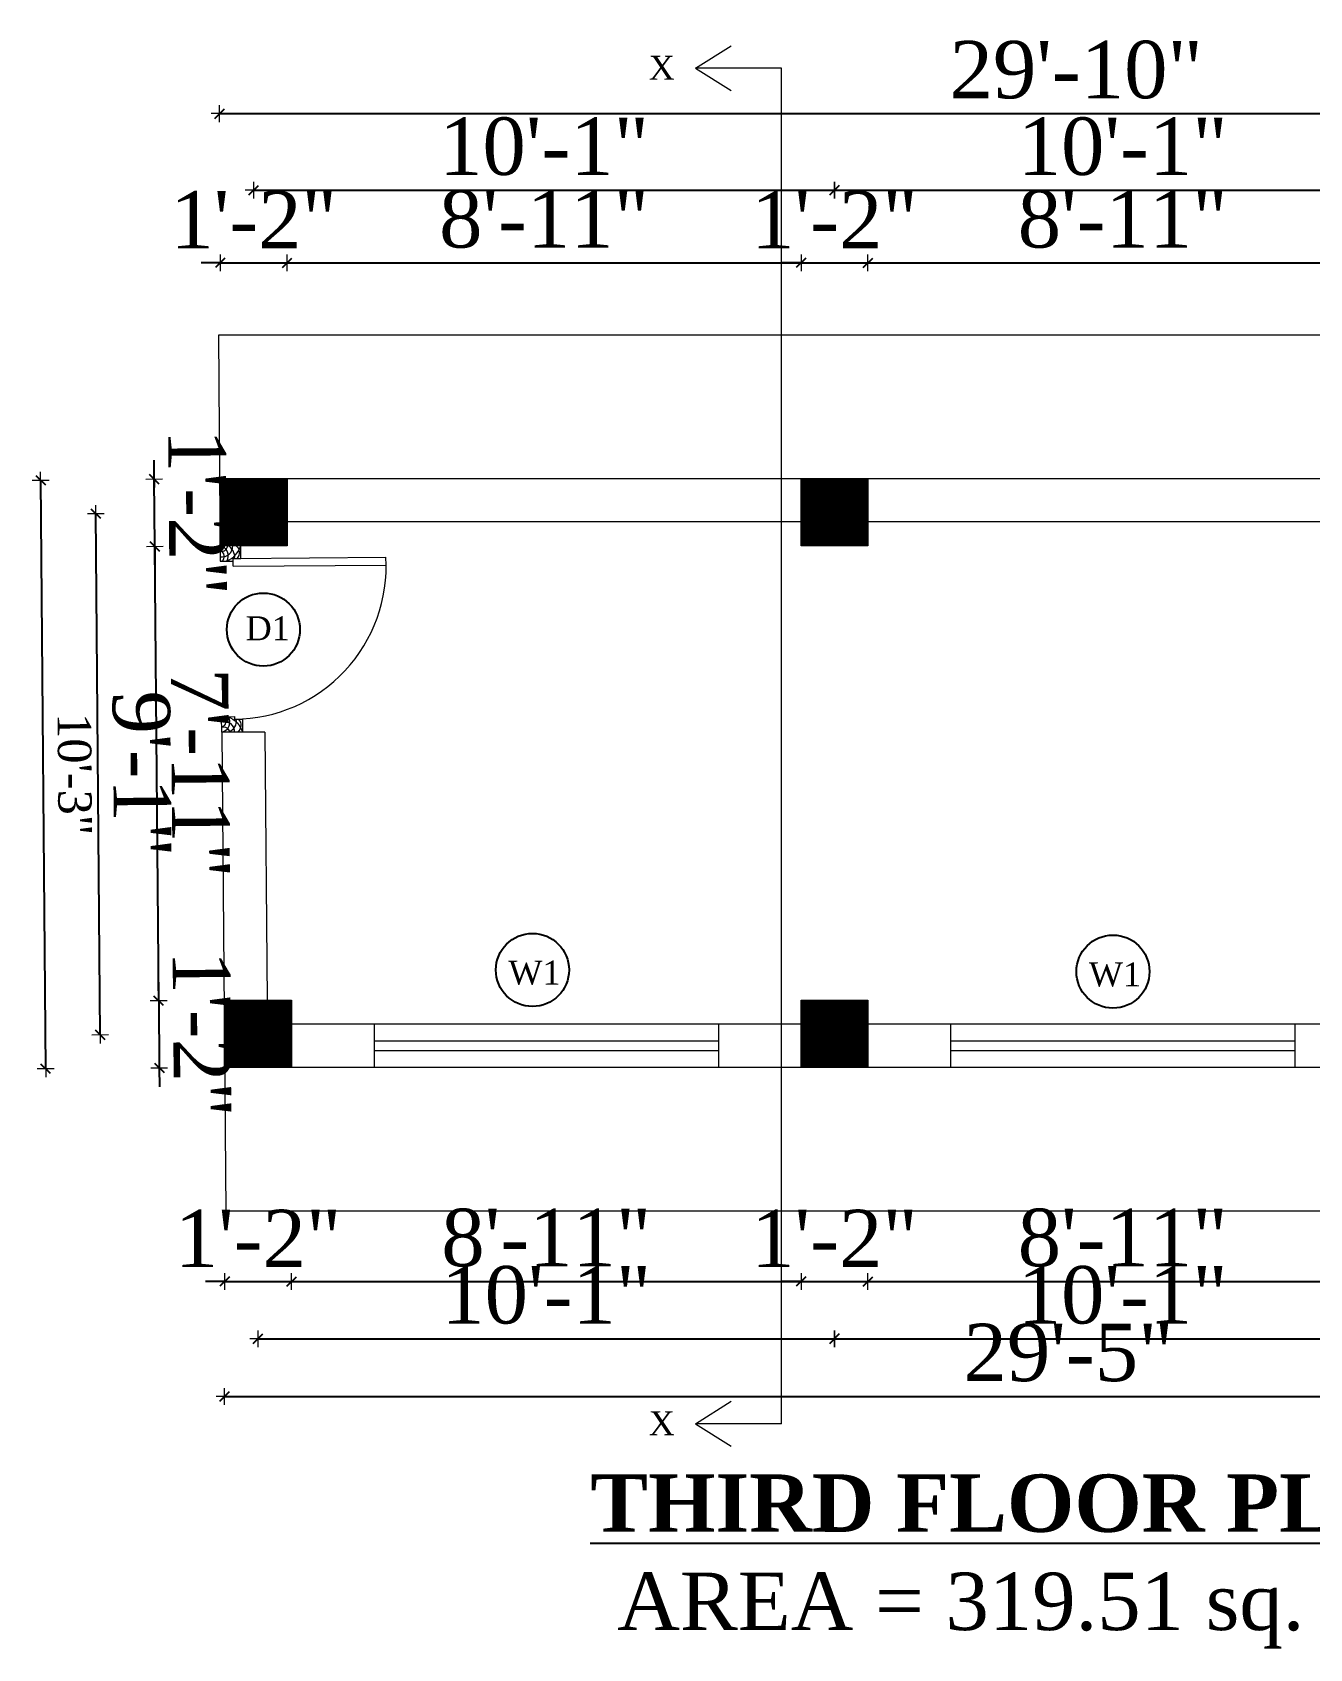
# Model space of a CAD drawing. Header units: inches. Extents: x 4069 to 291496, y -47643 to 12535.
# Drawn here: x 22660 to 22927.1, y 957.8 to 1295.6 of the extents above; entities that cross this region are included whole.
import ezdxf

# ---------------------------------------------------------------- set-up
doc = ezdxf.new("R2010")
doc.units = ezdxf.units.IN
doc.header["$LTSCALE"] = 5
doc.header["$MEASUREMENT"] = 0
for name, color, linetype, lineweight in [('A-WALL', 7, 'Continuous', 9), ('Dimension', 7, 'Continuous', 18), ('DOOR', 62, 'Continuous', 0)]:
    doc.layers.add(name, color=color, linetype=linetype, lineweight=lineweight)
doc.layers.add('dim line', color=7, linetype='Continuous', lineweight=15, true_color=0xfab2b2)
doc.layers.add('TEXT', color=6, linetype='Continuous')
doc.layers.add('WALL', color=7, linetype='Continuous')
doc.styles.add('ordinary', font='times.ttf')
doc.dimstyles.new('Copy of 96', dxfattribs={"dimtxt": 7, "dimasz": 4, "dimexe": 0.5, "dimexo": 0.5, "dimgap": 3, "dimtad": 1, "dimdec": 1, "dimzin": 11, "dimdsep": 46, "dimlunit": 4, "dimtxsty": 'ordinary', "dimblk": 'OBLIQUE', "dimcen": 0.09, "dimse1": 1, "dimse2": 1, "dimclrt": 6, "dimazin": 0, "dimtfac": 1, "dimtdec": 1, "dimtix": 1, "dimtmove": 2, "dimatfit": 3, "dimldrblk": 'leader', "dimfxl": 0.5, "dimfxlon": 1, "dimtolj": 1, "dimtzin": 0, "dimarcsym": 0})
pattern_1 = [(45, (-3420.15857, 4866.88996), (-0.08838834765, 0.08838834765), [])]

# ---------------------------------------------------------------- blocks, each defined once
blk = doc.blocks.new('A$C27B36B59')
at = {"layer": 'DOOR'}
for p, q in [((0, 4), (0, 0)), ((2.5, 4), (0, 4)), ((2.5, 2.5), (2.5, 4)), ((0, 0), (3, 0)), ((3, 2.5), (2.5, 2.5)), ((3, 0), (3, 2.5))]:
    blk.add_line(p, q, dxfattribs=at)
for centre, radius, start, end in [((-1.4, -0.54), 4.75, 22.1411, 72.838), ((1.34, 2.09), 1.64, 45.138, 144.8948), ((2.21, 0.3), 2.49, 83.3149, 152.658), ((0.13, 0.37), 2.05, 349.4875, 93.6805), ((1.96, -0.47), 2.01, 58.7447, 166.495), ((-0.06, 0.32), 1.13, 343.542, 86.947), ((2.08, -0.4), 1.17, 38.2816, 160.1519)]:
    blk.add_arc(centre, radius, start, end, dxfattribs=at)
blk = doc.blocks.new('D2')
at = {"layer": 'DOOR'}
for p, q in [((74473.95, 24047.59), (74473.95, 24018.09)), ((74473.95, 24047.59), (74475.45, 24047.59)), ((74475.45, 24047.59), (74475.45, 24018.13))]:
    blk.add_line(p, q, dxfattribs=at)
blk.add_arc((74473.95, 24047.59), 29.5, 180, 272.9146, dxfattribs=at)
at = {"layer": 'DOOR', "xscale": -1, "rotation": 180}
blk.add_blockref('A$C27B36B59', (74441.95, 24050.09), dxfattribs=at)
at = {"layer": 'DOOR', "rotation": 180}
blk.add_blockref('A$C27B36B59', (74477.95, 24050.09), dxfattribs=at)
blk = doc.blocks.new('oblique')
at = {"color": 0, "lineweight": -2}
blk.add_line((0.25, 0.25), (-0.25, -0.25), dxfattribs=at)
at = {"layer": 'dim line', "lineweight": 9}
for p, q in [((-0.4375, 0), (0.4375, 0)), ((0, 0.4375), (0, -0.4375))]:
    blk.add_line(p, q, dxfattribs=at)
blk = doc.blocks.new('*D149')
at = {"layer": 'A-WALL', "color": 0, "lineweight": -2, "ltscale": 50, "transparency": 16777216}
for p, q in [((22700.23, 1034.51), (22696.23, 1034.51)), ((22700.23, 1034.51), (22714.23, 1034.51)), ((22714.23, 1034.51), (22718.23, 1034.51))]:
    blk.add_line(p, q, dxfattribs=at)
at = {"layer": 'Defpoints', "color": 0, "ltscale": 50, "transparency": 16777216}
for p in [(22700.23, 1079.29), (22714.23, 1079.29), (22714.23, 1034.51)]:
    blk.add_point(p, dxfattribs=at)
at = {"layer": 'A-WALL', "color": 0, "lineweight": -2, "ltscale": 50, "transparency": 16777216, "xscale": 4, "yscale": 4, "zscale": 4}
blk.add_blockref('oblique', (22700.23, 1034.51), dxfattribs=at)
at = {"layer": 'A-WALL', "color": 0, "lineweight": -2, "ltscale": 50, "transparency": 16777216, "xscale": 4, "yscale": 4, "zscale": 4, "rotation": 180}
blk.add_blockref('oblique', (22714.23, 1034.51), dxfattribs=at)
at = {"layer": 'A-WALL', "color": 6, "ltscale": 50, "transparency": 16777216, "insert": (22707.23, 1043.51), "char_height": 12, "attachment_point": 5, "style": 'ordinary'}
blk.add_mtext('\\A1;1\'-2"', dxfattribs=at)
blk = doc.blocks.new('_OBLIQUE')
at = {"color": 0, "linetype": 'ByBlock'}
blk.add_line((-0.5, -0.5), (0.5, 0.5), dxfattribs=at)
blk = doc.blocks.new('leader')
at = {"layer": 'Dimension'}
for p, q in [((0, -4.328), (0, 4.328)), ((-4.424, 0), (4.424, 0))]:
    blk.add_line(p, q, dxfattribs=at)
blk = doc.blocks.new('*D150')
at = {"layer": 'A-WALL', "color": 0, "lineweight": -2, "ltscale": 5, "transparency": 16777216}
blk.add_line((22714.23, 1034.51), (22820.73, 1034.51), dxfattribs=at)
at = {"layer": 'Defpoints', "color": 0, "ltscale": 5, "transparency": 16777216}
for p in [(22714.23, 1079.29), (22820.73, 1079.29), (22820.73, 1034.51)]:
    blk.add_point(p, dxfattribs=at)
at = {"layer": 'A-WALL', "color": 0, "lineweight": -2, "ltscale": 5, "transparency": 16777216, "xscale": 4, "yscale": 4, "zscale": 4, "rotation": 180}
blk.add_blockref('oblique', (22714.23, 1034.51), dxfattribs=at)
at = {"layer": 'A-WALL', "color": 0, "lineweight": -2, "ltscale": 5, "transparency": 16777216, "xscale": 4, "yscale": 4, "zscale": 4}
blk.add_blockref('oblique', (22820.73, 1034.51), dxfattribs=at)
at = {"layer": 'A-WALL', "color": 6, "ltscale": 5, "transparency": 16777216, "insert": (22767.48, 1043.61), "char_height": 12, "attachment_point": 5, "style": 'ordinary'}
blk.add_mtext('\\A1;8\'-11"', dxfattribs=at)
blk = doc.blocks.new('*D151')
at = {"layer": 'A-WALL', "color": 0, "lineweight": -2, "ltscale": 5, "transparency": 16777216}
for p, q in [((22820.73, 1034.51), (22816.73, 1034.51)), ((22820.73, 1034.51), (22834.73, 1034.51)), ((22834.73, 1034.51), (22838.73, 1034.51))]:
    blk.add_line(p, q, dxfattribs=at)
at = {"layer": 'Defpoints', "color": 0, "ltscale": 5, "transparency": 16777216}
for p in [(22820.73, 1079.29), (22834.73, 1079.29), (22834.73, 1034.51)]:
    blk.add_point(p, dxfattribs=at)
at = {"layer": 'A-WALL', "color": 0, "lineweight": -2, "ltscale": 5, "transparency": 16777216, "xscale": 4, "yscale": 4, "zscale": 4}
blk.add_blockref('oblique', (22820.73, 1034.51), dxfattribs=at)
at = {"layer": 'A-WALL', "color": 0, "lineweight": -2, "ltscale": 5, "transparency": 16777216, "xscale": 4, "yscale": 4, "zscale": 4, "rotation": 180}
blk.add_blockref('oblique', (22834.73, 1034.51), dxfattribs=at)
at = {"layer": 'A-WALL', "color": 6, "ltscale": 5, "transparency": 16777216, "insert": (22827.73, 1043.51), "char_height": 12, "attachment_point": 5, "style": 'ordinary'}
blk.add_mtext('\\A1;1\'-2"', dxfattribs=at)
blk = doc.blocks.new('*D152')
at = {"layer": 'A-WALL', "color": 0, "lineweight": -2, "ltscale": 5, "transparency": 16777216}
blk.add_line((22834.73, 1034.51), (22941.23, 1034.51), dxfattribs=at)
at = {"layer": 'Defpoints', "color": 0, "ltscale": 5, "transparency": 16777216}
for p in [(22834.73, 1079.29), (22941.23, 1079.29), (22941.23, 1034.51)]:
    blk.add_point(p, dxfattribs=at)
at = {"layer": 'A-WALL', "color": 0, "lineweight": -2, "ltscale": 5, "transparency": 16777216, "xscale": 4, "yscale": 4, "zscale": 4, "rotation": 180}
blk.add_blockref('oblique', (22834.73, 1034.51), dxfattribs=at)
at = {"layer": 'A-WALL', "color": 0, "lineweight": -2, "ltscale": 5, "transparency": 16777216, "xscale": 4, "yscale": 4, "zscale": 4}
blk.add_blockref('oblique', (22941.23, 1034.51), dxfattribs=at)
at = {"layer": 'A-WALL', "color": 6, "ltscale": 5, "transparency": 16777216, "insert": (22887.98, 1043.61), "char_height": 12, "attachment_point": 5, "style": 'ordinary'}
blk.add_mtext('\\A1;8\'-11"', dxfattribs=at)
blk = doc.blocks.new('*D156')
at = {"layer": 'A-WALL', "color": 0, "lineweight": -2, "ltscale": 5, "transparency": 16777216}
blk.add_line((22707.23, 1022.54), (22827.73, 1022.54), dxfattribs=at)
at = {"layer": 'Defpoints', "color": 0, "ltscale": 5, "transparency": 16777216}
for p in [(22707.23, 1086.29), (22827.73, 1086.29), (22827.73, 1022.54)]:
    blk.add_point(p, dxfattribs=at)
at = {"layer": 'A-WALL', "color": 0, "lineweight": -2, "ltscale": 5, "transparency": 16777216, "xscale": 4, "yscale": 4, "zscale": 4, "rotation": 180}
blk.add_blockref('oblique', (22707.23, 1022.54), dxfattribs=at)
at = {"layer": 'A-WALL', "color": 0, "lineweight": -2, "ltscale": 5, "transparency": 16777216, "xscale": 4, "yscale": 4, "zscale": 4}
blk.add_blockref('oblique', (22827.73, 1022.54), dxfattribs=at)
at = {"layer": 'A-WALL', "color": 6, "ltscale": 5, "transparency": 16777216, "insert": (22767.48, 1031.64), "char_height": 12, "attachment_point": 5, "style": 'ordinary'}
blk.add_mtext('\\A1;10\'-1"', dxfattribs=at)
blk = doc.blocks.new('*D157')
at = {"layer": 'A-WALL', "color": 0, "lineweight": -2, "ltscale": 5, "transparency": 16777216}
blk.add_line((22827.73, 1022.54), (22948.23, 1022.54), dxfattribs=at)
at = {"layer": 'Defpoints', "color": 0, "ltscale": 5, "transparency": 16777216}
for p in [(22827.73, 1086.29), (22948.23, 1086.29), (22948.23, 1022.54)]:
    blk.add_point(p, dxfattribs=at)
at = {"layer": 'A-WALL', "color": 0, "lineweight": -2, "ltscale": 5, "transparency": 16777216, "xscale": 4, "yscale": 4, "zscale": 4, "rotation": 180}
blk.add_blockref('oblique', (22827.73, 1022.54), dxfattribs=at)
at = {"layer": 'A-WALL', "color": 0, "lineweight": -2, "ltscale": 5, "transparency": 16777216, "xscale": 4, "yscale": 4, "zscale": 4}
blk.add_blockref('oblique', (22948.23, 1022.54), dxfattribs=at)
at = {"layer": 'A-WALL', "color": 6, "ltscale": 5, "transparency": 16777216, "insert": (22887.98, 1031.64), "char_height": 12, "attachment_point": 5, "style": 'ordinary'}
blk.add_mtext('\\A1;10\'-1"', dxfattribs=at)
blk = doc.blocks.new('*D159')
at = {"layer": 'A-WALL', "color": 0, "lineweight": -2, "ltscale": 5, "transparency": 16777216}
blk.add_line((22700.23, 1010.49), (23053.1, 1010.49), dxfattribs=at)
at = {"layer": 'Defpoints', "color": 0, "ltscale": 5, "transparency": 16777216}
for p in [(22700.23, 1079.29), (23053.1, 1079.29), (23053.1, 1010.49)]:
    blk.add_point(p, dxfattribs=at)
at = {"layer": 'A-WALL', "color": 0, "lineweight": -2, "ltscale": 5, "transparency": 16777216, "xscale": 4, "yscale": 4, "zscale": 4, "rotation": 180}
blk.add_blockref('oblique', (22700.23, 1010.49), dxfattribs=at)
at = {"layer": 'A-WALL', "color": 0, "lineweight": -2, "ltscale": 5, "transparency": 16777216, "xscale": 4, "yscale": 4, "zscale": 4}
blk.add_blockref('oblique', (23053.1, 1010.49), dxfattribs=at)
at = {"layer": 'A-WALL', "color": 6, "ltscale": 5, "transparency": 16777216, "insert": (22876.66, 1019.61), "char_height": 12, "attachment_point": 5, "style": 'ordinary'}
blk.add_mtext('\\A1;29\'-5"', dxfattribs=at)
blk = doc.blocks.new('*D160')
at = {"layer": 'A-WALL', "color": 0, "lineweight": -2, "ltscale": 50, "transparency": 16777216}
blk.add_line((22662.83, 1078.97), (22661.79, 1201.96), dxfattribs=at)
at = {"layer": 'Defpoints', "color": 0, "ltscale": 50, "transparency": 16777216}
for p in [(22661.79, 1201.96), (22699.19, 1202.28), (22700.23, 1079.29)]:
    blk.add_point(p, dxfattribs=at)
at = {"layer": 'A-WALL', "color": 0, "lineweight": -2, "ltscale": 50, "transparency": 16777216, "xscale": 4, "yscale": 4, "zscale": 4}
for p, rotation in [((22661.79, 1201.96), 90.48576269129781), ((22662.83, 1078.97), 270.4857626912978)]:
    blk.add_blockref('oblique', p, dxfattribs=dict(at, rotation=rotation))
at = {"layer": 'A-WALL', "color": 6, "ltscale": 50, "transparency": 16777216, "insert": (22668.87, 1140.52), "char_height": 7, "attachment_point": 5, "rotation": 270.4858, "style": 'ordinary'}
blk.add_mtext('\\A1;10\'-3"', dxfattribs=at)
blk = doc.blocks.new('*D161')
at = {"layer": 'A-WALL', "color": 0, "lineweight": -2, "ltscale": 5, "transparency": 16777216}
blk.add_line((22686.45, 1093.17), (22685.64, 1188.16), dxfattribs=at)
at = {"layer": 'Defpoints', "color": 0, "ltscale": 5, "transparency": 16777216}
for p in [(22685.64, 1188.16), (22699.31, 1188.28), (22700.11, 1093.29)]:
    blk.add_point(p, dxfattribs=at)
at = {"layer": 'A-WALL', "color": 0, "lineweight": -2, "ltscale": 5, "transparency": 16777216, "xscale": 4, "yscale": 4, "zscale": 4}
for p, rotation in [((22685.64, 1188.16), 90.48576269118195), ((22686.45, 1093.17), 270.4857626911819)]:
    blk.add_blockref('oblique', p, dxfattribs=dict(at, rotation=rotation))
at = {"layer": 'A-WALL', "color": 6, "ltscale": 5, "transparency": 16777216, "insert": (22695.17, 1140.75), "char_height": 12, "attachment_point": 5, "rotation": 270.4858, "style": 'ordinary'}
blk.add_mtext('\\A1;7\'-11"', dxfattribs=at)
blk = doc.blocks.new('*D162')
at = {"layer": 'A-WALL', "color": 0, "lineweight": -2, "ltscale": 5, "transparency": 16777216}
blk.add_line((22674.23, 1086.01), (22673.31, 1195), dxfattribs=at)
at = {"layer": 'Defpoints', "color": 0, "ltscale": 5, "transparency": 16777216}
for p in [(22673.31, 1195), (22706.31, 1195.28), (22707.23, 1086.29)]:
    blk.add_point(p, dxfattribs=at)
at = {"layer": 'A-WALL', "color": 0, "lineweight": -2, "ltscale": 5, "transparency": 16777216, "xscale": 4, "yscale": 4, "zscale": 4}
for p, rotation in [((22673.31, 1195), 90.48576269118195), ((22674.23, 1086.01), 270.4857626911819)]:
    blk.add_blockref('oblique', p, dxfattribs=dict(at, rotation=rotation))
at = {"layer": 'A-WALL', "color": 6, "ltscale": 5, "transparency": 16777216, "insert": (22682.89, 1140.58), "char_height": 12, "attachment_point": 5, "rotation": 270.4858, "style": 'ordinary'}
blk.add_mtext('\\A1;9\'-1"', dxfattribs=at)
blk = doc.blocks.new('*D163')
at = {"layer": 'A-WALL', "color": 0, "lineweight": -2, "ltscale": 5, "transparency": 16777216}
for p, q in [((22685.53, 1202.16), (22685.49, 1206.16)), ((22685.64, 1188.16), (22685.53, 1202.16)), ((22685.64, 1188.16), (22685.68, 1184.16))]:
    blk.add_line(p, q, dxfattribs=at)
at = {"layer": 'Defpoints', "color": 0, "ltscale": 5, "transparency": 16777216}
for p in [(22685.53, 1202.16), (22699.19, 1202.28), (22699.31, 1188.28)]:
    blk.add_point(p, dxfattribs=at)
at = {"layer": 'A-WALL', "color": 0, "lineweight": -2, "ltscale": 5, "transparency": 16777216, "xscale": 4, "yscale": 4, "zscale": 4}
for p, rotation in [((22685.53, 1202.16), 270.4857626911819), ((22685.64, 1188.16), 90.48576269118195)]:
    blk.add_blockref('oblique', p, dxfattribs=dict(at, rotation=rotation))
at = {"layer": 'A-WALL', "color": 6, "ltscale": 5, "transparency": 16777216, "insert": (22694.58, 1195.24), "char_height": 12, "attachment_point": 5, "rotation": 270.4858, "style": 'ordinary'}
blk.add_mtext('\\A1;1\'-2"', dxfattribs=at)
blk = doc.blocks.new('*D164')
at = {"layer": 'A-WALL', "color": 0, "lineweight": -2, "ltscale": 5, "transparency": 16777216}
for p, q in [((22686.45, 1093.17), (22686.42, 1097.17)), ((22686.45, 1093.17), (22686.57, 1079.17)), ((22686.57, 1079.17), (22686.6, 1075.17))]:
    blk.add_line(p, q, dxfattribs=at)
at = {"layer": 'Defpoints', "color": 0, "ltscale": 5, "transparency": 16777216}
for p in [(22700.11, 1093.29), (22686.57, 1079.17), (22700.23, 1079.29)]:
    blk.add_point(p, dxfattribs=at)
at = {"layer": 'A-WALL', "color": 0, "lineweight": -2, "ltscale": 5, "transparency": 16777216, "xscale": 4, "yscale": 4, "zscale": 4}
for p, rotation in [((22686.45, 1093.17), 270.4857626911819), ((22686.57, 1079.17), 90.48576269118195)]:
    blk.add_blockref('oblique', p, dxfattribs=dict(at, rotation=rotation))
at = {"layer": 'A-WALL', "color": 6, "ltscale": 5, "transparency": 16777216, "insert": (22695.51, 1086.25), "char_height": 12, "attachment_point": 5, "rotation": 270.4858, "style": 'ordinary'}
blk.add_mtext('\\A1;1\'-2"', dxfattribs=at)
blk = doc.blocks.new('*D165')
at = {"layer": 'A-WALL', "color": 0, "lineweight": -2, "ltscale": 5, "transparency": 16777216}
for p, q in [((22699.31, 1247.39), (22695.31, 1247.39)), ((22699.31, 1247.39), (22713.31, 1247.39)), ((22713.31, 1247.39), (22717.31, 1247.39))]:
    blk.add_line(p, q, dxfattribs=at)
at = {"layer": 'Defpoints', "color": 0, "ltscale": 5, "transparency": 16777216}
for p in [(22713.31, 1247.39), (22699.31, 1202.28), (22713.31, 1202.28)]:
    blk.add_point(p, dxfattribs=at)
at = {"layer": 'A-WALL', "color": 0, "lineweight": -2, "ltscale": 5, "transparency": 16777216, "xscale": 4, "yscale": 4, "zscale": 4}
blk.add_blockref('oblique', (22699.31, 1247.39), dxfattribs=at)
at = {"layer": 'A-WALL', "color": 0, "lineweight": -2, "ltscale": 5, "transparency": 16777216, "xscale": 4, "yscale": 4, "zscale": 4, "rotation": 180}
blk.add_blockref('oblique', (22713.31, 1247.39), dxfattribs=at)
at = {"layer": 'A-WALL', "color": 6, "ltscale": 5, "transparency": 16777216, "insert": (22706.31, 1256.39), "char_height": 12, "attachment_point": 5, "style": 'ordinary'}
blk.add_mtext('\\A1;1\'-2"', dxfattribs=at)
blk = doc.blocks.new('*D166')
at = {"layer": 'A-WALL', "color": 0, "lineweight": -2, "ltscale": 5, "transparency": 16777216}
blk.add_line((22713.31, 1247.39), (22820.73, 1247.39), dxfattribs=at)
at = {"layer": 'Defpoints', "color": 0, "ltscale": 5, "transparency": 16777216}
for p in [(22820.73, 1247.39), (22713.31, 1202.28), (22820.73, 1202.28)]:
    blk.add_point(p, dxfattribs=at)
at = {"layer": 'A-WALL', "color": 0, "lineweight": -2, "ltscale": 5, "transparency": 16777216, "xscale": 4, "yscale": 4, "zscale": 4, "rotation": 180}
blk.add_blockref('oblique', (22713.31, 1247.39), dxfattribs=at)
at = {"layer": 'A-WALL', "color": 0, "lineweight": -2, "ltscale": 5, "transparency": 16777216, "xscale": 4, "yscale": 4, "zscale": 4}
blk.add_blockref('oblique', (22820.73, 1247.39), dxfattribs=at)
at = {"layer": 'A-WALL', "color": 6, "ltscale": 5, "transparency": 16777216, "insert": (22767.02, 1256.49), "char_height": 12, "attachment_point": 5, "style": 'ordinary'}
blk.add_mtext('\\A1;8\'-11"', dxfattribs=at)
blk = doc.blocks.new('*D167')
at = {"layer": 'A-WALL', "color": 0, "lineweight": -2, "ltscale": 5, "transparency": 16777216}
for p, q in [((22820.73, 1247.39), (22816.73, 1247.39)), ((22820.73, 1247.39), (22834.73, 1247.39)), ((22834.73, 1247.39), (22838.73, 1247.39))]:
    blk.add_line(p, q, dxfattribs=at)
at = {"layer": 'Defpoints', "color": 0, "ltscale": 5, "transparency": 16777216}
for p in [(22834.73, 1247.39), (22820.73, 1202.28), (22834.73, 1202.28)]:
    blk.add_point(p, dxfattribs=at)
at = {"layer": 'A-WALL', "color": 0, "lineweight": -2, "ltscale": 5, "transparency": 16777216, "xscale": 4, "yscale": 4, "zscale": 4}
blk.add_blockref('oblique', (22820.73, 1247.39), dxfattribs=at)
at = {"layer": 'A-WALL', "color": 0, "lineweight": -2, "ltscale": 5, "transparency": 16777216, "xscale": 4, "yscale": 4, "zscale": 4, "rotation": 180}
blk.add_blockref('oblique', (22834.73, 1247.39), dxfattribs=at)
at = {"layer": 'A-WALL', "color": 6, "ltscale": 5, "transparency": 16777216, "insert": (22827.73, 1256.39), "char_height": 12, "attachment_point": 5, "style": 'ordinary'}
blk.add_mtext('\\A1;1\'-2"', dxfattribs=at)
blk = doc.blocks.new('*D168')
at = {"layer": 'A-WALL', "color": 0, "lineweight": -2, "ltscale": 5, "transparency": 16777216}
blk.add_line((22834.73, 1247.39), (22941.23, 1247.39), dxfattribs=at)
at = {"layer": 'Defpoints', "color": 0, "ltscale": 5, "transparency": 16777216}
for p in [(22941.23, 1247.39), (22834.73, 1202.28), (22941.23, 1202.28)]:
    blk.add_point(p, dxfattribs=at)
at = {"layer": 'A-WALL', "color": 0, "lineweight": -2, "ltscale": 5, "transparency": 16777216, "xscale": 4, "yscale": 4, "zscale": 4, "rotation": 180}
blk.add_blockref('oblique', (22834.73, 1247.39), dxfattribs=at)
at = {"layer": 'A-WALL', "color": 0, "lineweight": -2, "ltscale": 5, "transparency": 16777216, "xscale": 4, "yscale": 4, "zscale": 4}
blk.add_blockref('oblique', (22941.23, 1247.39), dxfattribs=at)
at = {"layer": 'A-WALL', "color": 6, "ltscale": 5, "transparency": 16777216, "insert": (22887.98, 1256.49), "char_height": 12, "attachment_point": 5, "style": 'ordinary'}
blk.add_mtext('\\A1;8\'-11"', dxfattribs=at)
blk = doc.blocks.new('*D174')
at = {"layer": 'A-WALL', "color": 0, "lineweight": -2, "ltscale": 5, "transparency": 16777216}
blk.add_line((22706.31, 1262.57), (22827.73, 1262.57), dxfattribs=at)
at = {"layer": 'Defpoints', "color": 0, "ltscale": 5, "transparency": 16777216}
for p in [(22827.73, 1262.57), (22706.31, 1195.28), (22827.73, 1195.28)]:
    blk.add_point(p, dxfattribs=at)
at = {"layer": 'A-WALL', "color": 0, "lineweight": -2, "ltscale": 5, "transparency": 16777216, "xscale": 4, "yscale": 4, "zscale": 4, "rotation": 180}
blk.add_blockref('oblique', (22706.31, 1262.57), dxfattribs=at)
at = {"layer": 'A-WALL', "color": 0, "lineweight": -2, "ltscale": 5, "transparency": 16777216, "xscale": 4, "yscale": 4, "zscale": 4}
blk.add_blockref('oblique', (22827.73, 1262.57), dxfattribs=at)
at = {"layer": 'A-WALL', "color": 6, "ltscale": 5, "transparency": 16777216, "insert": (22767.02, 1271.67), "char_height": 12, "attachment_point": 5, "style": 'ordinary'}
blk.add_mtext('\\A1;10\'-1"', dxfattribs=at)
blk = doc.blocks.new('*D175')
at = {"layer": 'A-WALL', "color": 0, "lineweight": -2, "ltscale": 5, "transparency": 16777216}
blk.add_line((22827.73, 1262.57), (22948.23, 1262.57), dxfattribs=at)
at = {"layer": 'Defpoints', "color": 0, "ltscale": 5, "transparency": 16777216}
for p in [(22948.23, 1262.57), (22827.73, 1195.28), (22948.23, 1195.28)]:
    blk.add_point(p, dxfattribs=at)
at = {"layer": 'A-WALL', "color": 0, "lineweight": -2, "ltscale": 5, "transparency": 16777216, "xscale": 4, "yscale": 4, "zscale": 4, "rotation": 180}
blk.add_blockref('oblique', (22827.73, 1262.57), dxfattribs=at)
at = {"layer": 'A-WALL', "color": 0, "lineweight": -2, "ltscale": 5, "transparency": 16777216, "xscale": 4, "yscale": 4, "zscale": 4}
blk.add_blockref('oblique', (22948.23, 1262.57), dxfattribs=at)
at = {"layer": 'A-WALL', "color": 6, "ltscale": 5, "transparency": 16777216, "insert": (22887.98, 1271.67), "char_height": 12, "attachment_point": 5, "style": 'ordinary'}
blk.add_mtext('\\A1;10\'-1"', dxfattribs=at)
blk = doc.blocks.new('*D177')
at = {"layer": 'A-WALL', "color": 0, "lineweight": -2, "ltscale": 5, "transparency": 16777216}
blk.add_line((22699.19, 1278.57), (23057.35, 1278.57), dxfattribs=at)
at = {"layer": 'Defpoints', "color": 0, "ltscale": 5, "transparency": 16777216}
for p in [(23057.35, 1278.57), (22699.19, 1202.28), (23057.35, 1202.28)]:
    blk.add_point(p, dxfattribs=at)
at = {"layer": 'A-WALL', "color": 0, "lineweight": -2, "ltscale": 5, "transparency": 16777216, "xscale": 4, "yscale": 4, "zscale": 4, "rotation": 180}
blk.add_blockref('oblique', (22699.19, 1278.57), dxfattribs=at)
at = {"layer": 'A-WALL', "color": 0, "lineweight": -2, "ltscale": 5, "transparency": 16777216, "xscale": 4, "yscale": 4, "zscale": 4}
blk.add_blockref('oblique', (23057.35, 1278.57), dxfattribs=at)
at = {"layer": 'A-WALL', "color": 6, "ltscale": 5, "transparency": 16777216, "insert": (22878.27, 1287.69), "char_height": 12, "attachment_point": 5, "style": 'ordinary'}
blk.add_mtext('\\A1;29\'-10"', dxfattribs=at)

msp = doc.modelspace()

# ---------------------------------------------------------------- hatches: boundary and pattern name
at = {"layer": 'A-WALL', "ltscale": 5}
h = msp.add_hatch(dxfattribs=at)
h.set_pattern_fill('ANSI31', color=256)
h.set_pattern_definition(pattern_1)
h.paths.add_polyline_path([(22713.30625, 1188.27869), (22713.30625, 1202.27869), (22699.30625, 1202.27869), (22699.30625, 1188.27869)])
h = msp.add_hatch(dxfattribs=at)
h.set_pattern_fill('ANSI31', color=256)
h.set_pattern_definition(pattern_1)
h.paths.add_polyline_path([(22834.73031, 1188.27869), (22834.73031, 1202.27869), (22820.73031, 1202.27869), (22820.73031, 1188.27869)])
h = msp.add_hatch(dxfattribs=at)
h.set_pattern_fill('ANSI31', color=256)
h.set_pattern_definition(pattern_1)
h.paths.add_polyline_path([(22714.23031, 1079.28842), (22714.23031, 1093.28842), (22700.23031, 1093.28842), (22700.23031, 1079.28842)])
h = msp.add_hatch(dxfattribs=at)
h.set_pattern_fill('ANSI31', color=256)
h.set_pattern_definition(pattern_1)
h.paths.add_polyline_path([(22834.73031, 1079.28842), (22834.73031, 1093.28842), (22820.73031, 1093.28842), (22820.73031, 1079.28842)])

# ---------------------------------------------------------------- linework, layer by layer
for p, q in [((22798.67507, 1288.0744), (22806.10423, 1292.75361)), ((22816.67507, 1288.0744), (22798.67507, 1288.0744)), ((22798.67507, 1288.0744), (22806.10423, 1283.39519)), ((22816.67507, 1004.7902), (22816.67507, 1288.0744)), ((22698.93321, 1232.27869), (22699.18756, 1202.27869)), ((23005.43738, 1232.27869), (22698.93321, 1232.27869)), ((23057.35113, 1202.27869), (22699.18756, 1202.27869)), ((22699.18756, 1202.27869), (22699.30625, 1188.27869)), ((22820.73031, 1193.27869), (22713.30625, 1193.27869)), ((22941.23031, 1193.27869), (22834.73031, 1193.27869)), ((22699.6369, 1149.28009), (22700.48466, 1049.28842)), ((22708.63722, 1149.28009), (22699.6369, 1149.28009)), ((22708.63722, 1149.28009), (22709.11194, 1093.28842)), ((22820.73031, 1088.28842), (22714.23031, 1088.28842)), ((22731.48031, 1088.28842), (22731.48031, 1079.28842)), ((22803.48031, 1088.28842), (22803.48031, 1079.28842)), ((22941.23031, 1088.28842), (22834.73031, 1088.28842)), ((22851.98031, 1088.28842), (22851.98031, 1079.28842)), ((22923.98031, 1088.28842), (22923.98031, 1079.28842)), ((22731.48031, 1084.78842), (22803.48031, 1084.78842)), ((22851.98031, 1084.78842), (22923.98031, 1084.78842)), ((22731.48031, 1082.78842), (22803.48031, 1082.78842)), ((22851.98031, 1082.78842), (22923.98031, 1082.78842)), ((22700.23031, 1079.28842), (23053.09626, 1079.28842)), ((22700.48466, 1049.28842), (23040.61626, 1049.28842)), ((22798.67507, 1004.7902), (22806.10423, 1009.46941)), ((22816.67507, 1004.7902), (22798.67507, 1004.7902)), ((22798.67507, 1004.7902), (22806.10423, 1000.11099))]:
    msp.add_line(p, q, dxfattribs=at)
at = {"layer": 'A-WALL', "ltscale": 5, "elevation": -58.16904}
for points in [[(22699.30625, 1202.27869), (22713.30625, 1202.27869), (22713.30625, 1188.27869), (22699.30625, 1188.27869)], [(22820.73031, 1202.27869), (22834.73031, 1202.27869), (22834.73031, 1188.27869), (22820.73031, 1188.27869)], [(22700.23031, 1093.28842), (22714.23031, 1093.28842), (22714.23031, 1079.28842), (22700.23031, 1079.28842)], [(22820.73031, 1093.28842), (22834.73031, 1093.28842), (22834.73031, 1079.28842), (22820.73031, 1079.28842)]]:
    msp.add_lwpolyline(points, close=True, dxfattribs=at)
at = {"layer": 'TEXT'}
for centre in [(22708.33893, 1170.75146, -58.16904), (22764.59081, 1099.61986, -58.16904), (22885.93791, 1099.26751, -58.16904)]:
    msp.add_circle(centre, 7.64038, dxfattribs=at)

# ---------------------------------------------------------------- block references
at = {"layer": 'WALL', "color": 2, "linetype": 'ByBlock', "xscale": 1.083333333326322, "yscale": 1.083333333326322, "zscale": 1.083333333326322, "rotation": 90.48576269148516}
msp.add_blockref('D2', (49436.67911, -79272.37921, -58.16904), dxfattribs=at)

# ---------------------------------------------------------------- texts
at = {"layer": 'TEXT', "style": 'ordinary'}
for s, p in [('X', (22788.89337, 1285.65954, -58.16904)), ('D1', (22704.63148, 1168.5187, -58.16904)), ('X', (22788.89337, 1002.37535, -58.16904))]:
    msp.add_text(s, height=5, dxfattribs=at).set_placement(p)
for p in [(22759.55781, 1096.55574, -58.16904), (22880.90491, 1096.20339, -58.16904)]:
    msp.add_text('W1', height=5, rotation=0.0003881, dxfattribs=at).set_placement(p)
at = {"layer": 'TEXT', "char_height": 12, "width": 219.8150831, "attachment_point": 8, "rotation": 359.9996119, "style": 'ordinary'}
for s, insert in [('{\\fTimes New Roman|b1|i0|c0|p18;\\LTHIRD FLOOR PLAN}', (22867.79373, 982.02014, -58.16904)), ('AREA = 319.51 sq. ft.', (22864.20897, 957.77939, -58.16904))]:
    msp.add_mtext(s, dxfattribs=dict(at, insert=insert))

# ---------------------------------------------------------------- dimensions: what is measured, and where the dimension line sits
at = {"layer": 'A-WALL', "ltscale": 5}
for base, p1, p2, picture, middle in [((23057.35113, 1278.56629, -58.16904), (22699.18756, 1202.27869, -58.16904), (23057.35113, 1202.27869, -58.16904), '*D177', (22878.26934, 1287.68742, -58.16904)), ((22827.73031, 1262.56533, -58.16904), (22706.30625, 1195.27869, -58.16904), (22827.73031, 1195.27869, -58.16904), '*D174', (22767.01828, 1271.66915, -58.16904)), ((22948.2303132573, 1262.5653322837, -58.169039764), (22827.7303132573, 1195.2786872229, -58.169039764), (22948.2303132573, 1195.2786872229, -58.169039764), '*D175', (22887.9803132573, 1271.6691534805, -58.169039764)), ((22713.30625, 1247.38907, -58.16904), (22699.30625, 1202.27869, -58.16904), (22713.30625, 1202.27869, -58.16904), '*D165', (22706.30625, 1256.38907, -58.16904)), ((22820.73031, 1247.38907, -58.16904), (22713.30625, 1202.27869, -58.16904), (22820.73031, 1202.27869, -58.16904), '*D166', (22767.01828, 1256.49289, -58.16904)), ((22834.73031, 1247.38907, -58.16904), (22820.73031, 1202.27869, -58.16904), (22834.73031, 1202.27869, -58.16904), '*D167', (22827.73031, 1256.38907, -58.16904)), ((22941.2303132573, 1247.3890678818, -58.169039764), (22834.7303132573, 1202.2786872229, -58.169039764), (22941.2303132573, 1202.2786872229, -58.169039764), '*D168', (22887.9803132573, 1256.4928890786, -58.169039764)), ((22827.7303132573, 1022.5363237795, -58.169039764), (22707.2303132573, 1086.2884170975, -58.169039764), (22827.7303132573, 1086.2884170975, -58.169039764), '*D156', (22767.4803132573, 1031.6401449764, -58.169039764)), ((22948.2303132573, 1022.5363237795, -58.169039764), (22827.7303132573, 1086.2884170975, -58.169039764), (22948.2303132573, 1086.2884170975, -58.169039764), '*D157', (22887.9803132573, 1031.6401449764, -58.169039764)), ((23053.09626, 1010.4852, -58.16904), (22700.23031, 1079.28842, -58.16904), (23053.09626, 1079.28842, -58.16904), '*D159', (22876.66329, 1019.60632, -58.16904)), ((22820.7303132573, 1034.5089964937, -58.169039764), (22714.2303132573, 1079.2884170975, -58.169039764), (22820.7303132573, 1079.2884170975, -58.169039764), '*D150', (22767.4803132573, 1043.6128176905, -58.169039764)), ((22834.73031, 1034.509, -58.16904), (22820.73031, 1079.28842, -58.16904), (22834.73031, 1079.28842, -58.16904), '*D151', (22827.73031, 1043.509, -58.16904)), ((22941.2303132573, 1034.5089964937, -58.169039764), (22834.7303132573, 1079.2884170975, -58.169039764), (22941.2303132573, 1079.2884170975, -58.169039764), '*D152', (22887.9803132573, 1043.6128176905, -58.169039764))]:
    dim = msp.add_linear_dim(base=base, p1=p1, p2=p2, dimstyle='Copy of 96', override={"dimtxt": 12, "dimdec": 0, "dimblk": 'oblique', "dimtdec": 0, "dimarcsym": 1}, dxfattribs=at)
    dim.commit()
    dim.dimension.update_dxf_attribs({"geometry": picture, "text_midpoint": middle})
for base, p1, p2, picture, middle in [((22685.5258, 1202.16286, -58.16904), (22699.30625, 1188.27869, -58.16904), (22699.18756, 1202.27869, -58.16904), '*D163', (22694.58482, 1195.23916, -58.16904)), ((22673.31002, 1194.99893, -58.16904), (22707.23031, 1086.28842, -58.16904), (22706.30625, 1195.27869, -58.16904), '*D162', (22682.89284, 1140.58113, -58.16904)), ((22685.6445, 1188.16286, -58.16904), (22700.11162, 1093.28842, -58.16904), (22699.30625, 1188.27869, -58.16904), '*D161', (22695.16797, 1140.74505, -58.16904)), ((22686.56856, 1079.17259, -58.16904), (22700.11162, 1093.28842, -58.16904), (22700.23031, 1079.28842, -58.16904), '*D164', (22695.50888, 1086.24889, -58.16904))]:
    dim = msp.add_linear_dim(base=base, p1=p1, p2=p2, angle=270.4857627, dimstyle='Copy of 96', override={"dimtxt": 12, "dimdec": 0, "dimblk": 'oblique', "dimtdec": 0, "dimarcsym": 1}, dxfattribs=at)
    dim.commit()
    dim.dimension.update_dxf_attribs({"geometry": picture, "text_midpoint": middle})
at = {"layer": 'A-WALL', "ltscale": 50}
dim = msp.add_aligned_dim(p1=(22700.23031, 1079.28842, -58.16904), p2=(22699.18756, 1202.27869, -58.16904), distance=37.40193, dimstyle='Copy of 96', override={"dimdec": 0, "dimblk": 'oblique', "dimtdec": 0, "dimarcsym": 1}, dxfattribs=at)
dim.commit()
dim.dimension.update_dxf_attribs({"geometry": '*D160', "text_midpoint": (22668.86867, 1140.52208, -58.16904)})
dim = msp.add_linear_dim(base=(22714.23031, 1034.509, -58.16904), p1=(22700.23031, 1079.28842, -58.16904), p2=(22714.23031, 1079.28842, -58.16904), dimstyle='Copy of 96', override={"dimtxt": 12, "dimdec": 0, "dimblk": 'oblique', "dimtdec": 0, "dimarcsym": 1}, dxfattribs=at)
dim.commit()
dim.dimension.update_dxf_attribs({"geometry": '*D149', "text_midpoint": (22707.23031, 1043.509, -58.16904)})

doc.saveas('drawing.dxf')
